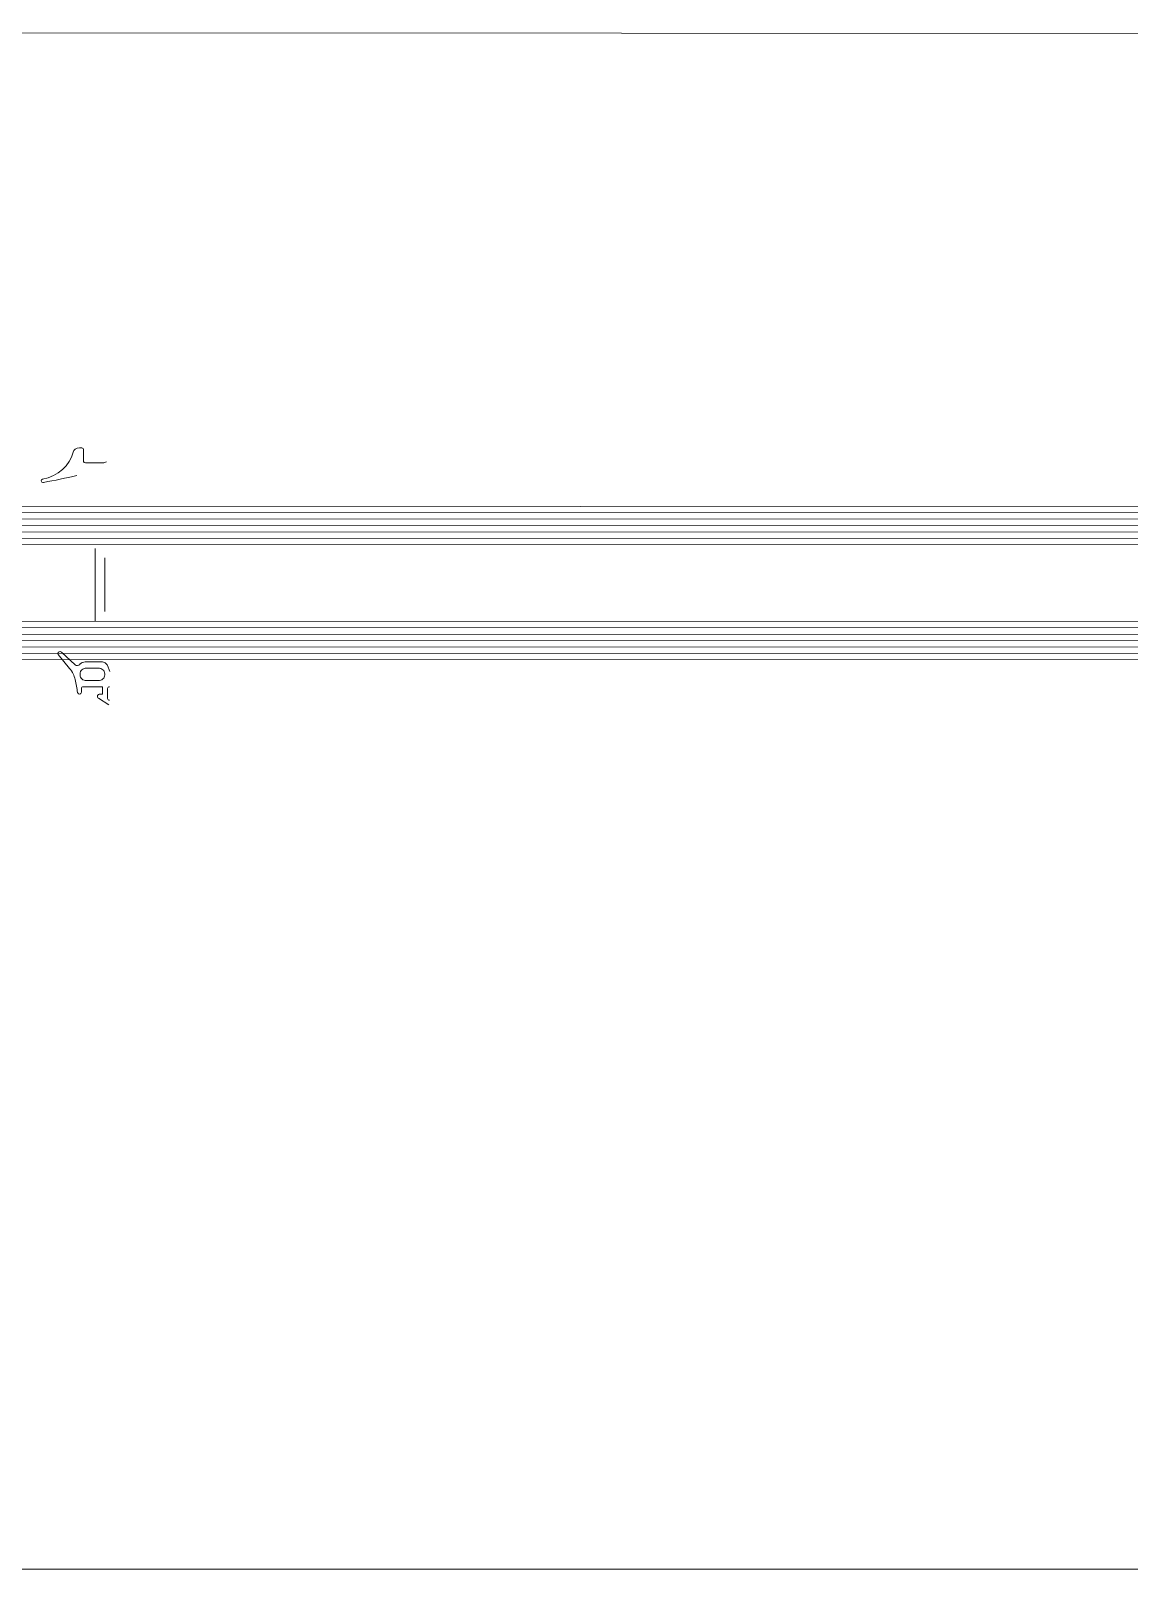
# Model space of a CAD drawing. Header units: centimetres. Extents: x 118932 to 154602, y -32682 to -23521.
# Drawn here: x 140375.43 to 140392.62, y -29473.18 to -29449.11 of the extents above; entities that cross this region are included whole.
import ezdxf

# ---------------------------------------------------------------- set-up
doc = ezdxf.new("R2010")
doc.units = ezdxf.units.CM
doc.header["$LTSCALE"] = 50
doc.header["$MEASUREMENT"] = 0
for name, color, linetype, lineweight, true_color in [('GEN_02_TF_Pencere', 7, 'Continuous', 9, 0x6093ac), ('GEN_05_ML_Mermer', 7, 'Continuous', 9, 0x9d8692), ('GEN_06_GR_İnce', 7, 'Continuous', 13, 0xb0b0a9)]:
    doc.layers.add(name, color=color, linetype=linetype, lineweight=lineweight, true_color=true_color)

# ---------------------------------------------------------------- blocks, each defined once
blk = doc.blocks.new('P27__')
at = {"layer": 'GEN_02_TF_Pencere'}
for p, q in [((140352.002, -29457.64, 0), (140352.039, -29457.64, 0)), ((140352.039, -29457.64, 0), (140352.039, -29457.64, 0)), ((140352.069, -29457.665, 0), (140352.069, -29457.85, 0)), ((140352.099, -29457.875, 0), (140352.36, -29457.875, 0)), ((140352.41, -29457.864, 0), (140352.429, -29457.855, 0)), ((140390.993, -29458.575, 0), (140350.619, -29458.551, 0)), ((140391.049, -29458.663, 0), (140350.619, -29458.651, 0)), ((140391.049, -29458.763, 0), (140350.619, -29458.751, 0)), ((140391.049, -29458.863, 0), (140350.619, -29458.851, 0)), ((140391.049, -29458.963, 0), (140350.619, -29458.951, 0)), ((140391.049, -29459.063, 0), (140350.619, -29459.051, 0)), ((140391.017, -29459.163, 0), (140350.619, -29459.151, 0)), ((140352.249, -29460.351, 0), (140352.249, -29459.211, 0)), ((140352.399, -29460.201, 0), (140352.399, -29459.361, 0)), ((140391.049, -29460.363, 0), (140350.619, -29460.351, 0)), ((140391.049, -29460.463, 0), (140350.619, -29460.451, 0)), ((140391.049, -29460.563, 0), (140350.619, -29460.551, 0)), ((140391.048, -29460.863, 0), (140350.618, -29460.851, 0)), ((140391.049, -29460.663, 0), (140350.619, -29460.651, 0)), ((140391.049, -29460.763, 0), (140350.619, -29460.751, 0)), ((140351.935, -29461.033, 0), (140351.723, -29460.834, 0)), ((140391.017, -29460.963, 0), (140350.618, -29460.951, 0)), ((140351.671, -29460.873, 0), (140351.849, -29461.089, 0)), ((140352.347, -29460.987, 0), (140352.093, -29460.987, 0)), ((140352.113, -29461.085, 0), (140352.299, -29461.085, 0)), ((140352.48, -29461.138, 0), (140352.441, -29461.045, 0)), ((140352.441, -29461.045, 0), (140352.441, -29461.045, 0)), ((140352.013, -29461.192, 0), (140352.013, -29461.173, 0)), ((140352.299, -29461.28, 0), (140352.113, -29461.28, 0)), ((140352.399, -29461.173, 0), (140352.399, -29461.192, 0)), ((140352.399, -29461.173, 0), (140352.399, -29461.173, 0)), ((140352.034, -29461.463, 0), (140352.033, -29461.402, 0)), ((140352.063, -29461.376, 0), (140352.363, -29461.376, 0)), ((140352.3, -29461.554, 0), (140352.464, -29461.658, 0)), ((140352.364, -29461.49, 0), (140352.324, -29461.49, 0)), ((140352.363, -29461.376, 0), (140352.364, -29461.49, 0)), ((140352.444, -29461.561, 0), (140352.443, -29461.402, 0)), ((140352.452, -29461.383, 0), (140352.452, -29461.383, 0))]:
    blk.add_line(p, q, dxfattribs=at)
for centre, major_axis, start_param, end_param in [((140351.275, -29457.607, 0), (-0.64, 0), 1.805526, 2.955356), ((140352.002, -29457.724, 0), (0.1, 0), 1.570967, 2.940044), ((140352.039, -29457.665, 0), (-0.03, 0), 3.141594, 4.712388), ((140352.099, -29457.85, 0), (-0.03, 0), 0.000001, 1.570795), ((140352.36, -29457.791, 0), (0.1, 0), -1.570782, -1.053513), ((140351.434, -29458.154, 0), (-0.03, 0), -1.226961, -0.000036), ((140351.434, -29458.154, 0), (0.03, 0), 3.142037, 4.994419), ((140349.623, -29450.903, 0), (-8.856, 0.003), 1.777943, 1.838474)]:
    blk.add_ellipse(centre, major_axis=major_axis, ratio=0.839387, start_param=start_param, end_param=end_param, dxfattribs=at)
at = {"layer": 'GEN_02_TF_Pencere', "extrusion": (0, 0, -1)}
for centre, major_axis, start_param, end_param in [((140351.699, -29460.856, 0), (-0.0344, 0), -0.614619, 2.340265), ((140351.445, -29461.348, 0), (-0.5, 0), 2.512106, 2.949893), ((140351.969, -29461, 0), (-0.0509, 0), 3.745027, 5.454025), ((140352.094, -29461.075, 0), (0.1, 0), 3.745027, 4.711234), ((140352.113, -29461.173, 0), (0.1, 0), 3.140436, 4.711234), ((140352.299, -29461.173, 0), (-0.1, 0), 1.569641, 3.140438), ((140352.348, -29461.075, 0), (0.1, 0), 4.711235, 5.320589), ((140352.348, -29461.075, 0), (-0.1, 0), 2.178997, 2.788351), ((140347.678, -29461.992, 0), (-4.337, 0.001), 2.949895, 3.003759), ((140352.113, -29461.192, 0), (-0.1, 0), 4.711232, 6.28203), ((140352.299, -29461.192, 0), (-0.1, 0), 3.140436, 4.711234), ((140352.004, -29461.463, 0), (-0.03, 0), 3.140437, 6.105223), ((140352.063, -29461.402, 0), (-0.03, 0), -0.001157, 1.56964), ((140352.324, -29461.526, 0), (-0.04, 0), -0.948289, 1.56964), ((140352.473, -29461.402, 0), (0.03, 0), 3.140439, 3.925836), ((140352.474, -29461.561, 0), (-0.03, 0), 4.711233, 6.282031), ((140352.473, -29461.402, 0), (0.03, 0), 3.925836, 4.711232)]:
    blk.add_ellipse(centre, major_axis=major_axis, ratio=0.881548, start_param=start_param, end_param=end_param, dxfattribs=at)
at = {"layer": 'GEN_05_ML_Mermer', "elevation": 0}
blk.add_lwpolyline([(140404.115, -29475.18), (140284.114, -29475.18), (140284.122, -29451.113), (140404.116, -29451.174)], close=True, dxfattribs=at)
blk = doc.blocks.new('DOGRAMA LEVEL 0 B BLOK')
at = {"layer": 'GEN_06_GR_İnce'}
blk.add_blockref('P27__', (-139649.614, 29348.08, 0), dxfattribs=at)

msp = doc.modelspace()

# ---------------------------------------------------------------- block references
msp.add_blockref('DOGRAMA LEVEL 0 B BLOK', (139673.806, -29346.079, 0))

doc.saveas('drawing.dxf')
